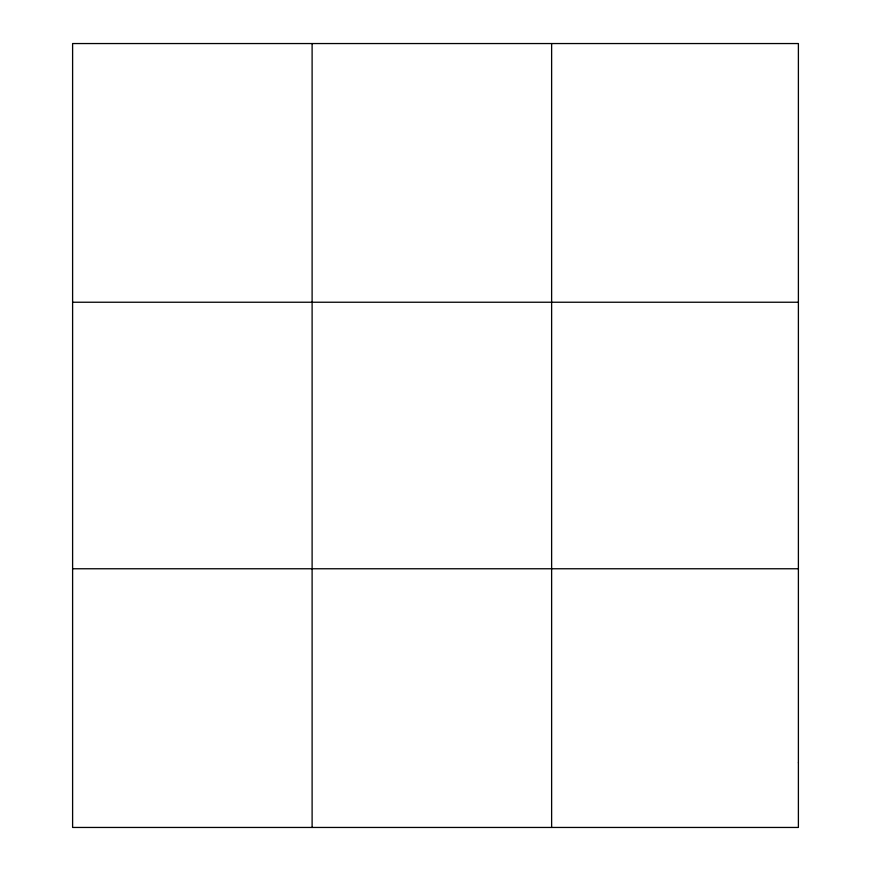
<?xml version="1.0" encoding="UTF-8"?>
<svg xmlns="http://www.w3.org/2000/svg" width="871" height="871" viewBox="0 0 871 871"><rect width="100%" height="100%" fill="white"/><g stroke="black" fill="none" stroke-linecap="round" stroke-linejoin="round"><path stroke-width="1.31" d="M312.112 43.55L312.112 827.45M551.626 43.55L551.626 827.45M72.609 302.237L798.391 302.237M72.609 568.763L798.391 568.763M798.391 762.778L798.391 827.45L72.609 827.45L72.609 43.55L798.391 43.55L798.391 762.778"/></g></svg>
